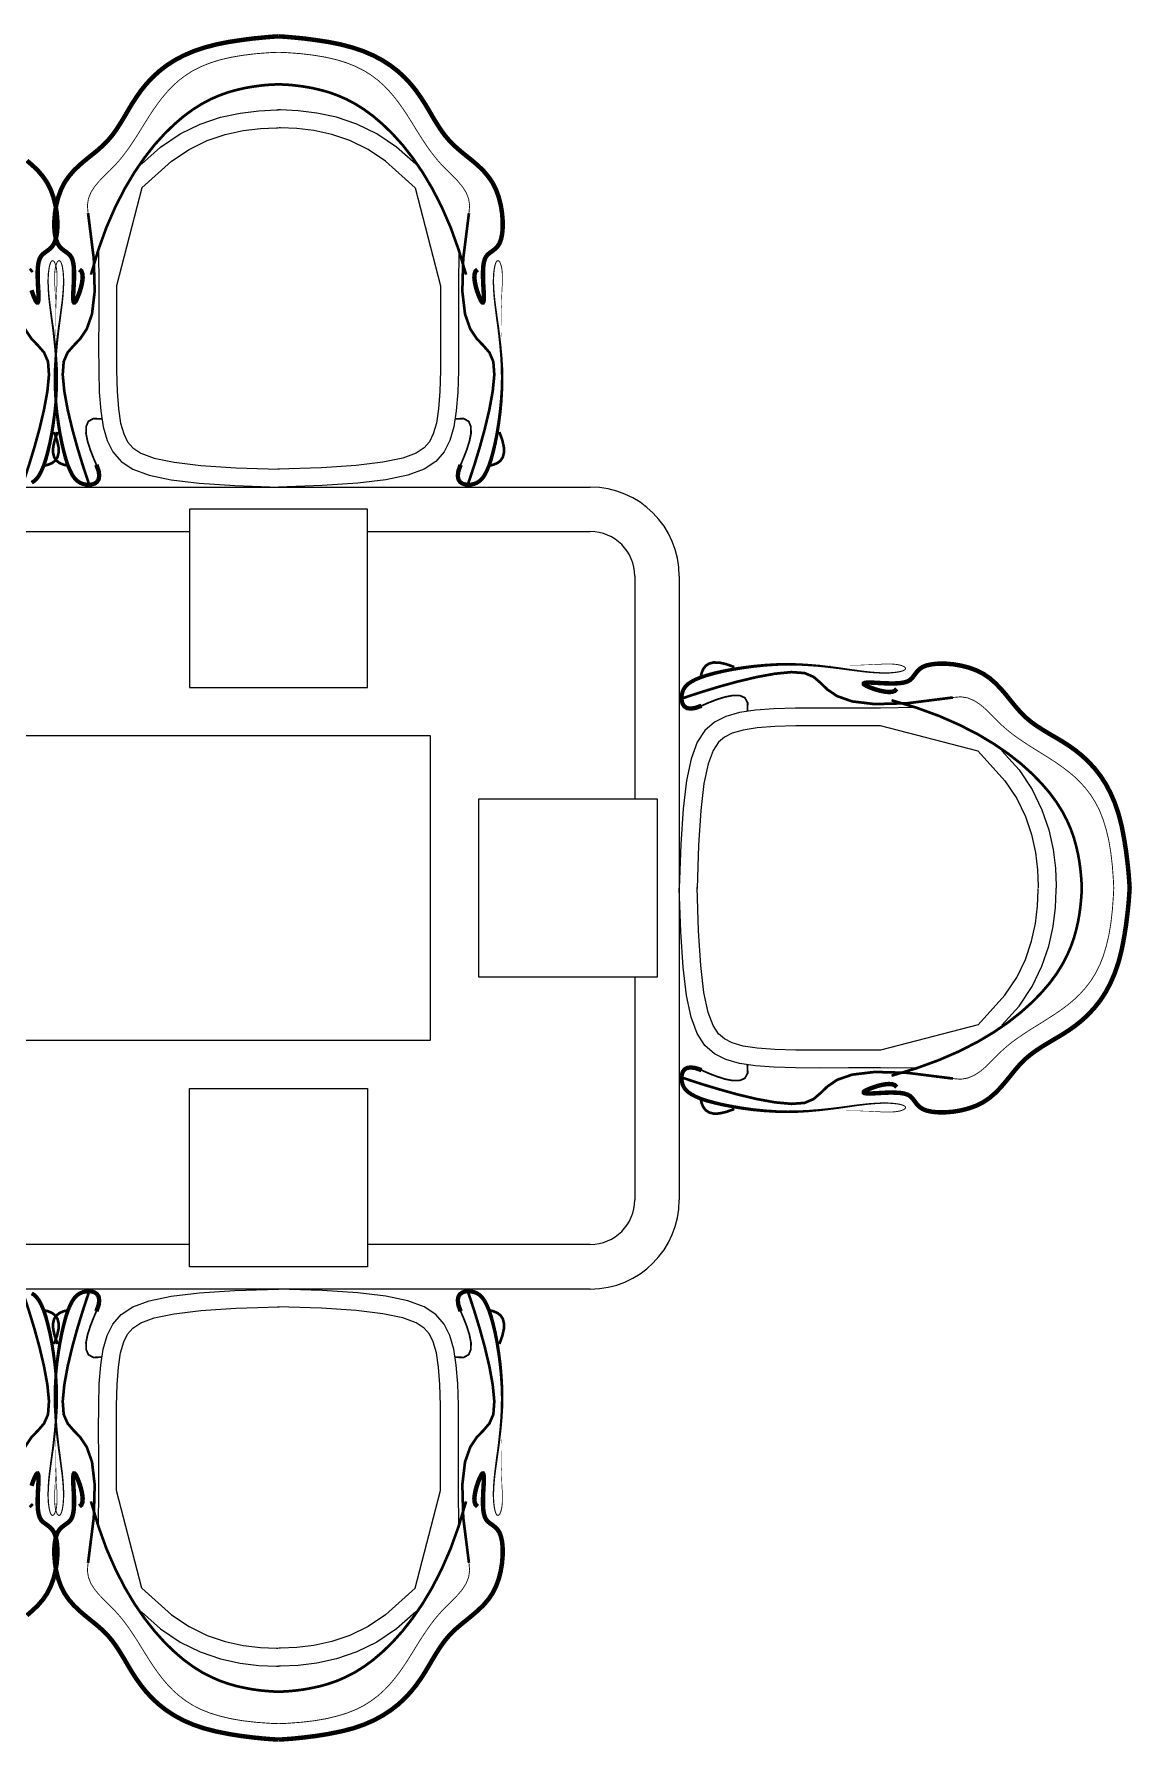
# Model space of a CAD drawing. Header units: millimetres. Extents: x 15905 to 65459, y 54615 to 76704.
# Drawn here: x 55324 to 56557, y 61768 to 63685 of the extents above; entities that cross this region are included whole.
import ezdxf

# ---------------------------------------------------------------- set-up
doc = ezdxf.new("R2010")
doc.units = ezdxf.units.MM
doc.layers.add('Столы', color=250, linetype='Continuous', lineweight=5)

# ---------------------------------------------------------------- blocks, each defined once
blk = doc.blocks.new('ОГ53_на8персон_стол1900х900')
for p, q in [((-850, 279.3), (850, 279.3)), ((400, 254.3), (400, 54.3)), ((600, 254.3), (400, 254.3)), ((600, 54.3), (600, 254.3)), ((100, 229.3), (400, 229.3)), ((600, 229.3), (850, 229.3)), ((900, 179.3), (900, -70.7)), ((950, 179.3), (950, -520.7)), ((400, 54.3), (600, 54.3)), ((670.7, 0), (-670.7, 0)), ((670.7, -341.4), (670.7, 0)), ((725, -270.7), (725, -70.7)), ((725, -70.7), (925, -70.7)), ((925, -70.7), (925, -270.7)), ((925, -270.7), (725, -270.7)), ((900, -270.7), (900, -520.7)), ((-670.7, -341.4), (670.7, -341.4)), ((400, -595.7), (400, -395.7)), ((400, -395.7), (600, -395.7)), ((600, -395.7), (600, -595.7)), ((400, -570.7), (100, -570.7)), ((850, -570.7), (600, -570.7)), ((600, -595.7), (400, -595.7)), ((850, -620.7), (-850, -620.7))]:
    blk.add_line(p, q)
for points, const_width in [([(223.4, 523.4), (221.2, 521.4)], 5), ([(222.7, 500.1), (224.2, 495.7), (225.7, 492), (227, 489.2), (228, 487.3), (228.9, 486.4), (229.6, 486.4), (230.1, 487.3), (230.4, 489.1), (230.6, 491.8), (230.5, 495.4), (230.3, 499.8), (230, 504.9), (229.7, 510.3), (229.6, 516), (229.6, 521.5), (229.9, 526.8), (230.6, 531.5), (231.8, 535.5), (233.5, 538.5), (235.7, 540.8), (238.2, 542.8), (240.8, 544.6), (243.4, 546.7), (245.9, 549.3), (248.1, 552.7), (249.8, 557.2), (251.1, 563.1), (251.7, 570.2), (251.7, 578.1), (251, 586.6), (249.6, 595.4), (247.4, 604.2), (244.3, 612.7), (240.4, 620.6), (235.5, 627.7), (230, 634.2), (223.9, 640.1), (217.5, 645.6)], 5), ([(276.6, 523.4), (278.8, 521.4), (279.9, 518.2), (280.1, 514.2), (279.6, 509.6), (278.6, 504.8), (277.3, 500.1), (275.8, 495.7), (274.3, 492), (273, 489.2), (272, 487.3), (271.1, 486.4), (270.4, 486.4), (269.9, 487.3), (269.6, 489.1), (269.4, 491.8), (269.5, 495.4), (269.7, 499.8), (270, 504.9), (270.3, 510.3), (270.4, 516), (270.4, 521.5), (270.1, 526.8), (269.4, 531.5), (268.2, 535.5), (266.5, 538.5), (264.3, 540.8), (261.8, 542.8), (259.2, 544.6), (256.6, 546.7), (254.1, 549.3), (251.9, 552.7), (250.2, 557.2), (248.9, 563.1), (248.3, 570.2), (248.3, 578.1), (249, 586.6), (250.4, 595.4), (252.6, 604.2), (255.7, 612.7), (259.6, 620.6), (264.5, 627.7), (270, 634.2), (276.1, 640.1), (282.5, 645.6), (289.1, 650.9), (295.7, 656.2), (301.9, 661.7), (307.8, 667.5), (313.1, 673.7), (317.9, 680.3), (322.4, 687.3), (326.8, 694.5), (331.1, 701.9), (335.6, 709.4), (340.5, 716.9), (345.8, 724.4), (351.7, 731.7), (358.3, 738.8), (365.7, 745.6), (373.9, 752), (383.1, 758), (393.3, 763.4), (404.6, 768.3), (417, 772.5), (430.5, 776), (444.6, 778.8), (458.5, 780.9), (471.4, 782.6), (482.8, 783.7), (491.8, 784.5), (497.8, 784.9), (500, 785)], 5), ([(723.4, 523.4), (721.2, 521.4), (720.1, 518.2), (719.9, 514.2), (720.4, 509.6), (721.4, 504.8), (722.7, 500.1), (724.2, 495.7), (725.7, 492), (727, 489.2), (728, 487.3), (728.9, 486.4), (729.6, 486.4), (730.1, 487.3), (730.4, 489.1), (730.6, 491.8), (730.5, 495.4), (730.3, 499.8), (730, 504.9), (729.7, 510.3), (729.6, 516), (729.6, 521.5), (729.9, 526.8), (730.6, 531.5), (731.8, 535.5), (733.5, 538.5), (735.7, 540.8), (738.2, 542.8), (740.8, 544.6), (743.4, 546.7), (745.9, 549.3), (748.1, 552.7), (749.8, 557.2), (751.1, 563.1), (751.7, 570.2), (751.7, 578.1), (751, 586.6), (749.6, 595.4), (747.4, 604.2), (744.3, 612.7), (740.4, 620.6), (735.5, 627.7), (730, 634.2), (723.9, 640.1), (717.5, 645.6), (710.9, 650.9), (704.3, 656.2), (698.1, 661.7), (692.2, 667.5), (686.9, 673.7), (682.1, 680.3), (677.6, 687.3), (673.2, 694.5), (668.9, 701.9), (664.4, 709.4), (659.5, 716.9), (654.2, 724.4), (648.3, 731.7), (641.7, 738.8), (634.3, 745.6), (626.1, 752), (616.9, 758), (606.7, 763.4), (595.4, 768.3), (583, 772.5), (569.5, 776), (555.4, 778.8), (541.5, 780.9), (528.6, 782.6), (517.2, 783.7), (508.2, 784.5), (502.2, 784.9), (500, 785)], 5), ([(286.2, 586.5), (285.4, 595.2), (286.6, 603), (289.5, 610.1), (293.7, 616.6), (298.9, 622.8), (304.7, 628.7), (310.7, 634.6), (316.6, 640.6), (322.1, 646.8), (327.2, 653.3), (332.1, 659.9), (336.7, 666.7), (341.2, 673.7), (345.6, 680.7), (350, 687.9), (354.5, 695), (359.2, 702.2), (364.2, 709.3), (369.5, 716.3), (375.3, 723.1), (381.5, 729.6), (388.3, 735.7), (395.9, 741.4), (404.1, 746.6), (413.3, 751.2), (423.3, 755.2), (434.5, 758.7), (446.7, 761.5), (460.2, 763.8), (475.1, 765.6), (491.4, 766.8), (500, 767.1)], 1), ([(713.8, 586.5), (714.6, 595.2), (713.4, 603), (710.5, 610.1), (706.3, 616.6), (701.1, 622.8), (695.3, 628.7), (689.3, 634.6), (683.4, 640.6), (677.9, 646.8), (672.8, 653.3), (667.9, 659.9), (663.3, 666.7), (658.8, 673.7), (654.4, 680.7), (650, 687.9), (645.5, 695), (640.8, 702.2), (635.8, 709.3), (630.5, 716.3), (624.7, 723.1), (618.5, 729.6), (611.7, 735.7), (604.1, 741.4), (595.9, 746.6), (586.7, 751.2), (576.7, 755.2), (565.5, 758.7), (553.3, 761.5), (539.8, 763.8), (524.9, 765.6), (508.6, 766.8), (500, 767.1)], 1), ([(289.4, 517.6), (297.7, 545.4), (306.8, 570.7), (316.8, 593.6), (327.3, 614.1), (338.2, 632.4), (349.4, 648.7), (360.6, 663), (371.8, 675.4), (382.8, 686.1), (393.5, 695.3), (404, 703), (414.2, 709.4), (424.3, 714.7), (434.1, 718.9), (443.6, 722.3), (453, 724.9), (462.1, 727), (470.7, 728.5), (478.7, 729.6), (485.7, 730.4), (491.6, 730.8), (496.1, 731), (499, 731.1), (500, 731.1)], 3), ([(710.6, 517.6), (702.3, 545.4), (693.2, 570.7), (683.2, 593.6), (672.7, 614.1), (661.8, 632.4), (650.6, 648.7), (639.4, 663), (628.2, 675.4), (617.2, 686.1), (606.5, 695.3), (596, 703), (585.8, 709.4), (575.7, 714.7), (565.9, 718.9), (556.4, 722.3), (547, 724.9), (537.9, 727), (529.3, 728.5), (521.3, 729.6), (514.3, 730.4), (508.4, 730.8), (503.9, 731), (501, 731.1), (500, 731.1)], 3), ([(213.8, 586.5), (207.4, 535.5), (206.4, 498.8), (209.4, 473.4), (215.3, 456.6), (222.6, 445.7), (230.2, 437.8), (236.8, 430.2), (241.2, 420), (242.3, 405.3), (240.5, 386.7), (236.7, 366), (231.6, 344.5), (225.9, 323.8), (220.3, 305.4), (215.6, 291), (212.5, 281.9)], 3), ([(286.2, 586.5), (292.6, 535.5), (293.6, 498.8), (290.6, 473.4), (284.7, 456.6), (277.4, 445.7), (269.8, 437.8), (263.2, 430.2), (258.8, 420), (257.7, 405.3), (259.5, 386.7), (263.3, 366), (268.4, 344.5), (274.1, 323.8), (279.7, 305.4), (284.4, 291), (287.5, 281.9)], 3), ([(713.8, 586.5), (707.4, 535.5), (706.4, 498.8), (709.4, 473.4), (715.3, 456.6), (722.6, 445.7), (730.2, 437.8), (736.8, 430.2), (741.2, 420), (742.3, 405.3), (740.5, 386.7), (736.7, 366), (731.6, 344.5), (725.9, 323.8), (720.3, 305.4), (715.6, 291), (712.5, 281.9)], 3), ([(295.5, 304.2), (292.2, 312), (288.7, 321), (285.7, 330.3), (283.9, 339.3), (284, 347.1), (286.5, 353), (292.2, 356.1), (301.8, 355.7)], 2), ([(704.5, 304.2), (707.8, 312), (711.3, 321), (714.3, 330.3), (716.1, 339.3), (716, 347.1), (713.5, 353), (707.8, 356.1), (698.2, 355.7)], 2), ([(248, 341), (251.3, 331.8), (253, 324.1), (253.1, 317.8), (251.9, 312.9), (249.4, 309), (245.8, 306.2), (241.2, 304.3), (235.7, 303.1)], 3), ([(252, 341), (248.7, 331.8), (247, 324.1), (246.9, 317.8), (248.1, 312.9), (250.6, 309), (254.2, 306.2), (258.8, 304.3), (264.3, 303.1)], 3), ([(748, 341), (751.3, 331.8), (753, 324.1), (753.1, 317.8), (751.9, 312.9), (749.4, 309), (745.8, 306.2), (741.2, 304.3), (735.7, 303.1)], 3), ([(1011.7, 77.3), (1002.5, 80.6), (994.8, 82.3), (988.5, 82.4), (983.5, 81.2), (979.7, 78.7), (976.9, 75.1), (975, 70.5), (973.8, 65)], 3), ([(1194.1, 52.8), (1192.1, 50.6), (1188.9, 49.4), (1184.9, 49.2), (1180.3, 49.7), (1175.5, 50.7), (1170.8, 52), (1166.4, 53.5), (1162.7, 55), (1159.9, 56.3), (1158, 57.4), (1157.1, 58.2), (1157.1, 58.9), (1158, 59.4), (1159.8, 59.7), (1162.5, 59.9), (1166.1, 59.8), (1170.5, 59.6), (1175.5, 59.3), (1181, 59), (1186.6, 58.9), (1192.2, 58.9), (1197.5, 59.2), (1202.2, 59.9), (1206.2, 61.1), (1209.2, 62.9), (1211.5, 65), (1213.4, 67.5), (1215.3, 70.1), (1217.4, 72.7), (1219.9, 75.2), (1223.4, 77.4), (1227.9, 79.2), (1233.8, 80.4), (1240.9, 81.1), (1248.8, 81.1), (1257.3, 80.4), (1266.1, 78.9), (1274.9, 76.7), (1283.4, 73.6), (1291.3, 69.7), (1298.4, 64.9), (1304.8, 59.3), (1310.7, 53.2), (1316.3, 46.8), (1321.6, 40.2), (1326.9, 33.7), (1332.4, 27.4), (1338.1, 21.5), (1344.4, 16.2), (1351, 11.4), (1358, 6.9), (1365.2, 2.5), (1372.6, -1.8), (1380.1, -6.3), (1387.6, -11.1), (1395, -16.4), (1402.3, -22.3), (1409.4, -29), (1416.2, -36.3), (1422.7, -44.6), (1428.7, -53.8), (1434.1, -64), (1439, -75.2), (1443.2, -87.7), (1446.7, -101.2), (1449.4, -115.3), (1451.6, -129.2), (1453.2, -142.1), (1454.4, -153.5), (1455.1, -162.5), (1455.5, -168.5), (1455.7, -170.7)], 5), ([(1257.2, 43.1), (1206.2, 36.7), (1169.4, 35.7), (1144.1, 38.7), (1127.3, 44.6), (1116.4, 51.9), (1108.5, 59.6), (1100.8, 66.2), (1090.7, 70.5), (1076, 71.6), (1057.4, 69.8), (1036.6, 66), (1015.2, 60.9), (994.5, 55.2), (976.1, 49.6), (961.6, 44.9), (952.6, 41.8)], 3), ([(974.9, 33.8), (982.7, 37.2), (991.6, 40.7), (1001, 43.6), (1010, 45.4), (1017.8, 45.4), (1023.6, 42.8), (1026.8, 37.1), (1026.4, 27.6)], 2), ([(1188.3, 40), (1216.1, 31.7), (1241.4, 22.5), (1264.2, 12.5), (1284.8, 2), (1303.1, -8.9), (1319.4, -20.1), (1333.7, -31.3), (1346.1, -42.5), (1356.8, -53.5), (1366, -64.2), (1373.7, -74.7), (1380.1, -84.9), (1385.3, -94.9), (1389.6, -104.7), (1393, -114.3), (1395.6, -123.7), (1397.7, -132.7), (1399.2, -141.4), (1400.3, -149.3), (1401, -156.4), (1401.5, -162.3), (1401.7, -166.8), (1401.8, -169.6), (1401.8, -170.7)], 3), ([(1257.2, 43.1), (1265.9, 43.9), (1273.6, 42.7), (1280.7, 39.8), (1287.3, 35.6), (1293.5, 30.4), (1299.4, 24.7), (1305.3, 18.6), (1311.3, 12.7), (1317.5, 7.2), (1323.9, 2.1), (1330.6, -2.8), (1337.4, -7.4), (1344.3, -11.8), (1351.4, -16.3), (1358.5, -20.7), (1365.7, -25.2), (1372.9, -29.9), (1380, -34.9), (1387, -40.2), (1393.8, -45.9), (1400.3, -52.2), (1406.4, -59), (1412.1, -66.5), (1417.3, -74.8), (1421.9, -83.9), (1425.9, -94), (1429.3, -105.1), (1432.2, -117.4), (1434.5, -130.9), (1436.2, -145.8), (1437.4, -162.1), (1437.8, -170.7)], 1), ([(1194.1, -394.1), (1192.1, -391.9), (1188.9, -390.8), (1184.9, -390.6), (1180.3, -391.1), (1175.5, -392), (1170.8, -393.4), (1166.4, -394.9), (1162.7, -396.3), (1159.9, -397.6), (1158, -398.7), (1157.1, -399.6), (1157.1, -400.3), (1158, -400.8), (1159.8, -401.1), (1162.5, -401.2), (1166.1, -401.2), (1170.5, -401), (1175.5, -400.7), (1181, -400.4), (1186.6, -400.2), (1192.2, -400.3), (1197.5, -400.6), (1202.2, -401.3), (1206.2, -402.5), (1209.2, -404.2), (1211.5, -406.4), (1213.4, -408.8), (1215.3, -411.4), (1217.4, -414.1), (1219.9, -416.5), (1223.4, -418.7), (1227.9, -420.5), (1233.8, -421.8), (1240.9, -422.4), (1248.8, -422.4), (1257.3, -421.7), (1266.1, -420.3), (1274.9, -418), (1283.4, -415), (1291.3, -411), (1298.4, -406.2), (1304.8, -400.7), (1310.7, -394.6), (1316.3, -388.1), (1321.6, -381.6), (1326.9, -375), (1332.4, -368.7), (1338.1, -362.9), (1344.4, -357.6), (1351, -352.8), (1358, -348.2), (1365.2, -343.9), (1372.6, -339.5), (1380.1, -335), (1387.6, -330.2), (1395, -324.9), (1402.3, -319), (1409.4, -312.4), (1416.2, -305), (1422.7, -296.8), (1428.7, -287.6), (1434.1, -277.4), (1439, -266.1), (1443.2, -253.7), (1446.7, -240.1), (1449.4, -226.1), (1451.6, -212.2), (1453.2, -199.2), (1454.4, -187.9), (1455.1, -178.9), (1455.5, -172.9), (1455.7, -170.7)], 5), ([(1188.3, -381.3), (1216.1, -373), (1241.4, -363.8), (1264.2, -353.9), (1284.8, -343.4), (1303.1, -332.5), (1319.4, -321.3), (1333.7, -310), (1346.1, -298.9), (1356.8, -287.9), (1366, -277.2), (1373.7, -266.7), (1380.1, -256.4), (1385.3, -246.4), (1389.6, -236.6), (1393, -227), (1395.6, -217.7), (1397.7, -208.6), (1399.2, -200), (1400.3, -192), (1401, -185), (1401.5, -179.1), (1401.7, -174.6), (1401.8, -171.7), (1401.8, -170.7)], 3), ([(1257.2, -384.5), (1265.9, -385.3), (1273.6, -384), (1280.7, -381.1), (1287.3, -376.9), (1293.5, -371.8), (1299.4, -366), (1305.3, -360), (1311.3, -354.1), (1317.5, -348.6), (1323.9, -343.4), (1330.6, -338.6), (1337.4, -334), (1344.3, -329.5), (1351.4, -325.1), (1358.5, -320.7), (1365.7, -316.1), (1372.9, -311.4), (1380, -306.5), (1387, -301.2), (1393.8, -295.4), (1400.3, -289.2), (1406.4, -282.3), (1412.1, -274.8), (1417.3, -266.5), (1421.9, -257.4), (1425.9, -247.3), (1429.3, -236.2), (1432.2, -224), (1434.5, -210.5), (1436.2, -195.6), (1437.4, -179.3), (1437.8, -170.7)], 1), ([(1257.2, -384.5), (1206.2, -378.1), (1169.4, -377.1), (1144.1, -380.1), (1127.3, -385.9), (1116.4, -393.3), (1108.5, -400.9), (1100.8, -407.5), (1090.7, -411.8), (1076, -412.9), (1057.4, -411.2), (1036.6, -407.4), (1015.2, -402.3), (994.5, -396.5), (976.1, -391), (961.6, -386.3), (952.6, -383.2)], 3), ([(974.9, -375.1), (982.7, -378.5), (991.6, -382), (1001, -385), (1010, -386.8), (1017.8, -386.7), (1023.6, -384.2), (1026.8, -378.4), (1026.4, -368.9)], 2), ([(1011.7, -418.7), (1002.5, -422), (994.8, -423.7), (988.5, -423.8), (983.5, -422.6), (979.7, -420.1), (976.9, -416.5), (975, -411.9), (973.8, -406.4)], 3), ([(213.8, -927.9), (207.4, -876.9), (206.4, -840.1), (209.4, -814.7), (215.3, -798), (222.6, -787), (230.2, -779.2), (236.8, -771.5), (241.2, -761.4), (242.3, -746.6), (240.5, -728.1), (236.7, -707.3), (231.6, -685.8), (225.9, -665.1), (220.3, -646.8), (215.6, -632.3), (212.5, -623.2)], 3), ([(286.2, -927.9), (292.6, -876.9), (293.6, -840.1), (290.6, -814.7), (284.7, -798), (277.4, -787), (269.8, -779.2), (263.2, -771.5), (258.8, -761.4), (257.7, -746.6), (259.5, -728.1), (263.3, -707.3), (268.4, -685.8), (274.1, -665.1), (279.7, -646.8), (284.4, -632.3), (287.5, -623.2)], 3), ([(713.8, -927.9), (707.4, -876.9), (706.4, -840.1), (709.4, -814.7), (715.3, -798), (722.6, -787), (730.2, -779.2), (736.8, -771.5), (741.2, -761.4), (742.3, -746.6), (740.5, -728.1), (736.7, -707.3), (731.6, -685.8), (725.9, -665.1), (720.3, -646.8), (715.6, -632.3), (712.5, -623.2)], 3), ([(248, -682.4), (251.3, -673.2), (253, -665.5), (253.1, -659.2), (251.9, -654.2), (249.4, -650.4), (245.8, -647.6), (241.2, -645.6), (235.7, -644.5)], 3), ([(252, -682.4), (248.7, -673.2), (247, -665.5), (246.9, -659.2), (248.1, -654.2), (250.6, -650.4), (254.2, -647.6), (258.8, -645.6), (264.3, -644.5)], 3), ([(295.5, -645.6), (292.2, -653.4), (288.7, -662.3), (285.7, -671.7), (283.9, -680.7), (284, -688.5), (286.5, -694.3), (292.2, -697.5), (301.8, -697.1)], 2), ([(704.5, -645.6), (707.8, -653.4), (711.3, -662.3), (714.3, -671.7), (716.1, -680.7), (716, -688.5), (713.5, -694.3), (707.8, -697.5), (698.2, -697.1)], 2), ([(748, -682.4), (751.3, -673.2), (753, -665.5), (753.1, -659.2), (751.9, -654.2), (749.4, -650.4), (745.8, -647.6), (741.2, -645.6), (735.7, -644.5)], 3), ([(223.4, -864.8), (221.2, -862.7)], 5), ([(222.7, -841.5), (224.2, -837.1), (225.7, -833.4), (227, -830.6), (228, -828.7), (228.9, -827.8), (229.6, -827.7), (230.1, -828.6), (230.4, -830.5), (230.6, -833.2), (230.5, -836.7), (230.3, -841.2), (230, -846.2), (229.7, -851.7), (229.6, -857.3), (229.6, -862.9), (229.9, -868.2), (230.6, -872.9), (231.8, -876.8), (233.5, -879.9), (235.7, -882.2), (238.2, -884.1), (240.8, -886), (243.4, -888), (245.9, -890.6), (248.1, -894), (249.8, -898.6), (251.1, -904.5), (251.7, -911.6), (251.7, -919.5), (251, -928), (249.6, -936.8), (247.4, -945.6), (244.3, -954.1), (240.4, -962), (235.5, -969.1), (230, -975.5), (223.9, -981.4), (217.5, -986.9)], 5), ([(276.6, -864.8), (278.8, -862.7), (279.9, -859.6), (280.1, -855.5), (279.6, -851), (278.6, -846.2), (277.3, -841.5), (275.8, -837.1), (274.3, -833.4), (273, -830.6), (272, -828.7), (271.1, -827.8), (270.4, -827.7), (269.9, -828.6), (269.6, -830.5), (269.4, -833.2), (269.5, -836.7), (269.7, -841.2), (270, -846.2), (270.3, -851.7), (270.4, -857.3), (270.4, -862.9), (270.1, -868.2), (269.4, -872.9), (268.2, -876.8), (266.5, -879.9), (264.3, -882.2), (261.8, -884.1), (259.2, -886), (256.6, -888), (254.1, -890.6), (251.9, -894), (250.2, -898.6), (248.9, -904.5), (248.3, -911.6), (248.3, -919.5), (249, -928), (250.4, -936.8), (252.6, -945.6), (255.7, -954.1), (259.6, -962), (264.5, -969.1), (270, -975.5), (276.1, -981.4), (282.5, -986.9), (289.1, -992.3), (295.7, -997.6), (301.9, -1003), (307.8, -1008.8), (313.1, -1015.1), (317.9, -1021.7), (322.4, -1028.7), (326.8, -1035.9), (331.1, -1043.3), (335.6, -1050.8), (340.5, -1058.3), (345.8, -1065.7), (351.7, -1073), (358.3, -1080.1), (365.7, -1086.9), (373.9, -1093.3), (383.1, -1099.3), (393.3, -1104.8), (404.6, -1109.7), (417, -1113.9), (430.5, -1117.3), (444.6, -1120.1), (458.5, -1122.3), (471.4, -1123.9), (482.8, -1125.1), (491.8, -1125.8), (497.8, -1126.2), (500, -1126.3)], 5), ([(723.4, -864.8), (721.2, -862.7), (720.1, -859.6), (719.9, -855.5), (720.4, -851), (721.4, -846.2), (722.7, -841.5), (724.2, -837.1), (725.7, -833.4), (727, -830.6), (728, -828.7), (728.9, -827.8), (729.6, -827.7), (730.1, -828.6), (730.4, -830.5), (730.6, -833.2), (730.5, -836.7), (730.3, -841.2), (730, -846.2), (729.7, -851.7), (729.6, -857.3), (729.6, -862.9), (729.9, -868.2), (730.6, -872.9), (731.8, -876.8), (733.5, -879.9), (735.7, -882.2), (738.2, -884.1), (740.8, -886), (743.4, -888), (745.9, -890.6), (748.1, -894), (749.8, -898.6), (751.1, -904.5), (751.7, -911.6), (751.7, -919.5), (751, -928), (749.6, -936.8), (747.4, -945.6), (744.3, -954.1), (740.4, -962), (735.5, -969.1), (730, -975.5), (723.9, -981.4), (717.5, -986.9), (710.9, -992.3), (704.3, -997.6), (698.1, -1003), (692.2, -1008.8), (686.9, -1015.1), (682.1, -1021.7), (677.6, -1028.7), (673.2, -1035.9), (668.9, -1043.3), (664.4, -1050.8), (659.5, -1058.3), (654.2, -1065.7), (648.3, -1073), (641.7, -1080.1), (634.3, -1086.9), (626.1, -1093.3), (616.9, -1099.3), (606.7, -1104.8), (595.4, -1109.7), (583, -1113.9), (569.5, -1117.3), (555.4, -1120.1), (541.5, -1122.3), (528.6, -1123.9), (517.2, -1125.1), (508.2, -1125.8), (502.2, -1126.2), (500, -1126.3)], 5), ([(289.4, -859), (297.7, -886.8), (306.8, -912.1), (316.8, -934.9), (327.3, -955.5), (338.2, -973.8), (349.4, -990), (360.6, -1004.3), (371.8, -1016.8), (382.8, -1027.5), (393.5, -1036.7), (404, -1044.4), (414.2, -1050.8), (424.3, -1056), (434.1, -1060.3), (443.6, -1063.6), (453, -1066.3), (462.1, -1068.3), (470.7, -1069.9), (478.7, -1071), (485.7, -1071.7), (491.6, -1072.2), (496.1, -1072.4), (499, -1072.5), (500, -1072.5)], 3), ([(710.6, -859), (702.3, -886.8), (693.2, -912.1), (683.2, -934.9), (672.7, -955.5), (661.8, -973.8), (650.6, -990), (639.4, -1004.3), (628.2, -1016.8), (617.2, -1027.5), (606.5, -1036.7), (596, -1044.4), (585.8, -1050.8), (575.7, -1056), (565.9, -1060.3), (556.4, -1063.6), (547, -1066.3), (537.9, -1068.3), (529.3, -1069.9), (521.3, -1071), (514.3, -1071.7), (508.4, -1072.2), (503.9, -1072.4), (501, -1072.5), (500, -1072.5)], 3), ([(286.2, -927.9), (285.4, -936.5), (286.6, -944.3), (289.5, -951.4), (293.7, -958), (298.9, -964.1), (304.7, -970.1), (310.7, -976), (316.6, -982), (322.1, -988.2), (327.2, -994.6), (332.1, -1001.3), (336.7, -1008.1), (341.2, -1015), (345.6, -1022.1), (350, -1029.2), (354.5, -1036.4), (359.2, -1043.6), (364.2, -1050.7), (369.5, -1057.7), (375.3, -1064.5), (381.5, -1071), (388.3, -1077.1), (395.9, -1082.8), (404.1, -1088), (413.3, -1092.6), (423.3, -1096.6), (434.5, -1100), (446.7, -1102.9), (460.2, -1105.2), (475.1, -1106.9), (491.4, -1108.1), (500, -1108.4)], 1), ([(713.8, -927.9), (714.6, -936.5), (713.4, -944.3), (710.5, -951.4), (706.3, -958), (701.1, -964.1), (695.3, -970.1), (689.3, -976), (683.4, -982), (677.9, -988.2), (672.8, -994.6), (667.9, -1001.3), (663.3, -1008.1), (658.8, -1015), (654.4, -1022.1), (650, -1029.2), (645.5, -1036.4), (640.8, -1043.6), (635.8, -1050.7), (630.5, -1057.7), (624.7, -1064.5), (618.5, -1071), (611.7, -1077.1), (604.1, -1082.8), (595.9, -1088), (586.7, -1092.6), (576.7, -1096.6), (565.5, -1100), (553.3, -1102.9), (539.8, -1105.2), (524.9, -1106.9), (508.6, -1108.1), (500, -1108.4)], 1)]:
    blk.add_lwpolyline(points, dxfattribs=dict(const_width=const_width))
for points in [[(346, 641.6), (367.4, 660.8), (389.6, 675.6), (412.2, 686.5), (434.8, 694.2), (456.9, 699), (478, 701.6), (497.7, 702.5), (500, 702.4)], [(654, 641.6), (632.6, 660.8), (610.4, 675.6), (587.8, 686.5), (565.2, 694.2), (543.1, 699), (522, 701.6), (502.3, 702.5), (500, 702.4)], [(346.4, 615), (379.7, 644.9), (399.5, 658.2), (419.8, 668), (440.2, 674.9), (460.2, 679.3), (479.6, 681.7), (497.9, 682.5), (499.6, 682.4)], [(653.6, 615), (620.3, 644.9), (600.5, 658.2), (580.2, 668), (559.8, 674.9), (539.8, 679.3), (520.4, 681.7), (502.1, 682.5), (500.4, 682.4)], [(346.4, 615), (318.1, 505.2), (318.1, 469.2), (318, 437.6), (318.1, 410.1), (318.8, 386.6), (320.2, 367), (322.7, 351.1), (326.2, 338.8), (330.6, 329.9), (336.4, 323.3), (345.6, 317.4), (360.5, 311.8), (382.7, 307), (412.9, 303.4), (451.9, 300.9), (500.6, 299.3)], [(653.6, 615), (681.9, 505.2), (681.9, 469.2), (682, 437.6), (681.9, 410.1), (681.2, 386.6), (679.8, 367), (677.3, 351.1), (673.8, 338.8), (669.4, 329.9), (663.6, 323.3), (654.4, 317.4), (639.5, 311.8), (617.3, 307), (587.1, 303.4), (548.1, 300.9), (499.4, 299.3)], [(297.7, 545.4), (298.1, 505.1), (298.1, 469.2), (298, 437.5), (298.1, 409.8), (298.8, 385.6), (300.4, 364.7), (303.2, 346.8), (307.5, 331.5), (313.9, 318.7), (323.2, 308), (336.5, 299.4), (354.9, 292.5), (379.4, 287.3), (411, 283.5), (450.9, 280.9), (500, 279.3)], [(702.3, 545.4), (701.9, 505.1), (701.9, 469.2), (702, 437.5), (701.9, 409.8), (701.2, 385.6), (699.6, 364.7), (696.8, 346.8), (692.5, 331.5), (686.1, 318.7), (676.8, 308), (663.5, 299.4), (645.1, 292.5), (620.6, 287.3), (589, 283.5), (549.1, 280.9), (500, 279.3)], [(1216.1, 31.7), (1175.8, 31.2), (1139.9, 31.2), (1108.2, 31.3), (1080.4, 31.2), (1056.3, 30.5), (1035.4, 29), (1017.4, 26.2), (1002.2, 21.8), (989.4, 15.4), (978.7, 6.1), (970.1, -7.2), (963.2, -25.6), (958, -50.1), (954.2, -81.7), (951.6, -121.6), (950, -170.7)], [(1285.7, -17.1), (1175.9, 11.2), (1139.9, 11.2), (1108.2, 11.3), (1080.8, 11.2), (1057.3, 10.5), (1037.6, 9.1), (1021.7, 6.6), (1009.5, 3.1), (1000.6, -1.3), (994, -7.1), (988, -16.3), (982.5, -31.2), (977.7, -53.4), (974.1, -83.6), (971.5, -122.5), (970, -171.3)], [(1285.7, -17.1), (1315.6, -50.4), (1328.8, -70.2), (1338.7, -90.5), (1345.5, -110.8), (1350, -130.9), (1352.3, -150.3), (1353.1, -168.6), (1353.1, -170.3)], [(1312.3, -16.7), (1331.4, -38.1), (1346.2, -60.3), (1357.2, -82.9), (1364.8, -105.5), (1369.7, -127.5), (1372.3, -148.6), (1373.1, -168.3), (1373.1, -170.7)], [(1216.1, -373), (1175.8, -372.6), (1139.9, -372.6), (1108.2, -372.7), (1080.4, -372.6), (1056.3, -371.9), (1035.4, -370.3), (1017.4, -367.5), (1002.2, -363.2), (989.4, -356.8), (978.7, -347.5), (970.1, -334.1), (963.2, -315.8), (958, -291.3), (954.2, -259.6), (951.6, -219.8), (950, -170.7)], [(1285.7, -324.3), (1175.9, -352.6), (1139.9, -352.6), (1108.2, -352.7), (1080.8, -352.6), (1057.3, -351.9), (1037.6, -350.4), (1021.7, -348), (1009.5, -344.4), (1000.6, -340), (994, -334.2), (988, -325.1), (982.5, -310.2), (977.7, -288), (974.1, -257.8), (971.5, -218.8), (970, -170)], [(1285.7, -324.3), (1315.6, -291), (1328.8, -271.1), (1338.7, -250.9), (1345.5, -230.5), (1350, -210.5), (1352.3, -191.1), (1353.1, -172.8), (1353.1, -171.1)], [(1312.3, -324.6), (1331.4, -303.3), (1346.2, -281.1), (1357.2, -258.5), (1364.8, -235.9), (1369.7, -213.8), (1372.3, -192.7), (1373.1, -173), (1373.1, -170.7)], [(297.7, -886.8), (298.1, -846.4), (298.1, -810.6), (298, -778.9), (298.1, -751.1), (298.8, -726.9), (300.4, -706), (303.2, -688.1), (307.5, -672.9), (313.9, -660), (323.2, -649.4), (336.5, -640.7), (354.9, -633.9), (379.4, -628.7), (411, -624.8), (450.9, -622.2), (500, -620.7)], [(702.3, -886.8), (701.9, -846.4), (701.9, -810.6), (702, -778.9), (701.9, -751.1), (701.2, -726.9), (699.6, -706), (696.8, -688.1), (692.5, -672.9), (686.1, -660), (676.8, -649.4), (663.5, -640.7), (645.1, -633.9), (620.6, -628.7), (589, -624.8), (549.1, -622.2), (500, -620.7)], [(346.4, -956.4), (318.1, -846.6), (318.1, -810.5), (318, -778.9), (318.1, -751.4), (318.8, -728), (320.2, -708.3), (322.7, -692.4), (326.2, -680.1), (330.6, -671.3), (336.4, -664.7), (345.6, -658.7), (360.5, -653.1), (382.7, -648.4), (412.9, -644.8), (451.9, -642.2), (500.6, -640.7)], [(653.6, -956.4), (681.9, -846.6), (681.9, -810.5), (682, -778.9), (681.9, -751.4), (681.2, -728), (679.8, -708.3), (677.3, -692.4), (673.8, -680.1), (669.4, -671.3), (663.6, -664.7), (654.4, -658.7), (639.5, -653.1), (617.3, -648.4), (587.1, -644.8), (548.1, -642.2), (499.4, -640.7)], [(346.4, -956.4), (379.7, -986.3), (399.5, -999.5), (419.8, -1009.3), (440.2, -1016.2), (460.2, -1020.6), (479.6, -1023), (497.9, -1023.8), (499.6, -1023.8)], [(653.6, -956.4), (620.3, -986.3), (600.5, -999.5), (580.2, -1009.3), (559.8, -1016.2), (539.8, -1020.6), (520.4, -1023), (502.1, -1023.8), (500.4, -1023.8)], [(346, -983), (367.4, -1002.1), (389.6, -1016.9), (412.2, -1027.9), (434.8, -1035.5), (456.9, -1040.4), (478, -1043), (497.7, -1043.8), (500, -1043.8)], [(654, -983), (632.6, -1002.1), (610.4, -1016.9), (587.8, -1027.9), (565.2, -1035.5), (543.1, -1040.4), (522, -1043), (502.3, -1043.8), (500, -1043.8)]]:
    blk.add_lwpolyline(points)
for points in [[(222.9, 284.1, 4.47, 4.43, 0), (225.9, 286.1, 4.43, 4.38, 0), (228.7, 288.8, 4.38, 4.32, 0), (231.3, 292.5, 4.32, 4.25, 0), (233.8, 297.3, 4.25, 4.17, 0), (236.3, 303.2, 4.17, 4.07, 0), (238.7, 310.4, 4.07, 3.95, 0), (241, 318.9, 3.95, 3.82, 0), (243.3, 328.7, 3.82, 3.68, 0), (245.4, 339.4, 3.68, 3.53, 0), (247.2, 350.9, 3.53, 3.37, 0), (248.8, 363, 3.37, 3.21, 0), (250, 375.5, 3.21, 3.05, 0), (250.8, 388.2, 3.05, 2.88, 0), (251.1, 400.7, 2.88, 2.72, 0), (250.9, 413.1, 2.72, 2.57, 0), (250.2, 425.1, 2.57, 2.41, 0), (249.2, 436.7, 2.41, 2.27, 0), (248, 447.8, 2.27, 2.13, 0), (246.7, 458.3, 2.13, 2, 0), (245.3, 468.2, 2, 1.88, 0), (244.1, 477.3, 1.88, 1.78, 0), (243, 485.6, 1.78, 1.68, 0), (242.2, 493.1, 1.68, 1.59, 0), (241.7, 499.6, 1.59, 1.52, 0), (241.4, 505.4, 1.52, 1.45, 0), (241.3, 510.5, 1.45, 1.4, 0), (241.4, 514.9, 1.4, 1.35, 0), (241.6, 518.7, 1.35, 1.3, 0), (242, 521.9, 1.3, 1.27, 0), (242.4, 524.7, 1.27, 1.24, 0), (242.8, 527, 1.24, 1.21, 0), (243.3, 528.8, 1.21, 1.19, 0), (243.8, 530.3, 1.19, 1.18, 0), (244.3, 531.5, 1.18, 1.16, 0), (244.8, 532.3, 1.16, 1.15, 0), (245.3, 532.9, 1.15, 1.14, 0), (245.8, 533.2, 1.14, 1.14, 0), (246.3, 533.3, 1.14, 1.13, 0), (246.8, 533.2, 1.13, 1.12, 0), (247.3, 533, 1.12, 1.12, 0), (247.8, 532.5, 1.12, 1.11, 0), (248.3, 531.9, 1.11, 1.09, 0), (248.7, 531.1, 1.09, 1.08, 0), (249.1, 530.2, 1.08, 1.07, 0), (249.5, 529.1, 1.07, 1.05, 0), (249.9, 527.9, 1.05, 1.03, 0), (250.3, 526.5, 1.03, 1.01, 0), (250.6, 524.9, 1.01, 0.986, 0), (250.9, 523.1, 0.986, 0.959, 0), (251.1, 521, 0.959, 0.926, 0), (251.3, 518.5, 0.926, 0.889, 0), (251.4, 515.7, 0.889, 0.846, 0), (251.4, 512.3, 0.846, 0.796, 0), (251.3, 508.5, 0.796, 0.738, 0), (251.1, 504, 0.738, 0.672, 0), (250.8, 498.9, 0.672, 0.595, 0), (250.6, 493, 0.595, 0.506, 0), (250.3, 486.1, 0.506, 0.404, 0), (250.1, 478.2, 0.404, 0.286, 0), (249.9, 469.2, 0.286, 0.152, 0), (249.9, 458.8, 0.152, 0, 0), (250, 447.1, 0, 0, 0)], [(295.5, 304.2, 5, 4.91, 0), (298, 297.4, 4.91, 4.84, 0), (298.7, 292.1, 4.84, 4.78, 0), (298.1, 288.1, 4.78, 4.74, 0), (296.3, 285.1, 4.74, 4.7, 0), (293.7, 283.2, 4.7, 4.65, 0), (290.6, 282.2, 4.65, 4.61, 0), (287.1, 281.8, 4.61, 4.56, 0), (283.5, 282.1, 4.56, 4.52, 0), (280.2, 282.8, 4.52, 4.47, 0), (277.1, 284.1, 4.47, 4.43, 0), (274.1, 286.1, 4.43, 4.38, 0), (271.3, 288.8, 4.38, 4.32, 0), (268.7, 292.5, 4.32, 4.25, 0), (266.2, 297.3, 4.25, 4.17, 0), (263.7, 303.2, 4.17, 4.07, 0), (261.3, 310.4, 4.07, 3.95, 0), (259, 318.9, 3.95, 3.82, 0), (256.7, 328.7, 3.82, 3.68, 0), (254.6, 339.4, 3.68, 3.53, 0), (252.8, 350.9, 3.53, 3.37, 0), (251.2, 363, 3.37, 3.21, 0), (250, 375.5, 3.21, 3.05, 0), (249.2, 388.2, 3.05, 2.88, 0), (248.9, 400.7, 2.88, 2.72, 0), (249.1, 413.1, 2.72, 2.57, 0), (249.8, 425.1, 2.57, 2.41, 0), (250.8, 436.7, 2.41, 2.27, 0), (252, 447.8, 2.27, 2.13, 0), (253.3, 458.3, 2.13, 2, 0), (254.7, 468.2, 2, 1.88, 0), (255.9, 477.3, 1.88, 1.78, 0), (257, 485.6, 1.78, 1.68, 0), (257.8, 493.1, 1.68, 1.59, 0), (258.3, 499.6, 1.59, 1.52, 0), (258.6, 505.4, 1.52, 1.45, 0), (258.7, 510.5, 1.45, 1.4, 0), (258.6, 514.9, 1.4, 1.35, 0), (258.4, 518.7, 1.35, 1.3, 0), (258, 521.9, 1.3, 1.27, 0), (257.6, 524.7, 1.27, 1.24, 0), (257.2, 527, 1.24, 1.21, 0), (256.7, 528.8, 1.21, 1.19, 0), (256.2, 530.3, 1.19, 1.18, 0), (255.7, 531.5, 1.18, 1.16, 0), (255.2, 532.3, 1.16, 1.15, 0), (254.7, 532.9, 1.15, 1.14, 0), (254.2, 533.2, 1.14, 1.14, 0), (253.7, 533.3, 1.14, 1.13, 0), (253.2, 533.2, 1.13, 1.12, 0), (252.7, 533, 1.12, 1.12, 0), (252.2, 532.5, 1.12, 1.11, 0), (251.7, 531.9, 1.11, 1.09, 0), (251.3, 531.1, 1.09, 1.08, 0), (250.9, 530.2, 1.08, 1.07, 0), (250.5, 529.1, 1.07, 1.05, 0), (250.1, 527.9, 1.05, 1.03, 0), (249.7, 526.5, 1.03, 1.01, 0), (249.4, 524.9, 1.01, 0.986, 0), (249.1, 523.1, 0.986, 0.959, 0), (248.9, 521, 0.959, 0.926, 0), (248.7, 518.5, 0.926, 0.889, 0), (248.6, 515.7, 0.889, 0.846, 0), (248.6, 512.3, 0.846, 0.796, 0), (248.7, 508.5, 0.796, 0.738, 0), (248.9, 504, 0.738, 0.672, 0), (249.2, 498.9, 0.672, 0.595, 0), (249.4, 493, 0.595, 0.506, 0), (249.7, 486.1, 0.506, 0.404, 0), (249.9, 478.2, 0.404, 0.286, 0), (250.1, 469.2, 0.286, 0.152, 0), (250.1, 458.8, 0.152, 0, 0), (250, 447.1, 0, 0, 0)], [(704.5, 304.2, 5, 4.91, 0), (702, 297.4, 4.91, 4.84, 0), (701.3, 292.1, 4.84, 4.78, 0), (701.9, 288.1, 4.78, 4.74, 0), (703.7, 285.1, 4.74, 4.7, 0), (706.3, 283.2, 4.7, 4.65, 0), (709.4, 282.2, 4.65, 4.61, 0), (712.9, 281.8, 4.61, 4.56, 0), (716.5, 282.1, 4.56, 4.52, 0), (719.8, 282.8, 4.52, 4.47, 0), (722.9, 284.1, 4.47, 4.43, 0), (725.9, 286.1, 4.43, 4.38, 0), (728.7, 288.8, 4.38, 4.32, 0), (731.3, 292.5, 4.32, 4.25, 0), (733.8, 297.3, 4.25, 4.17, 0), (736.3, 303.2, 4.17, 4.07, 0), (738.7, 310.4, 4.07, 3.95, 0), (741, 318.9, 3.95, 3.82, 0), (743.3, 328.7, 3.82, 3.68, 0), (745.4, 339.4, 3.68, 3.53, 0), (747.2, 350.9, 3.53, 3.37, 0), (748.8, 363, 3.37, 3.21, 0), (750, 375.5, 3.21, 3.05, 0), (750.8, 388.2, 3.05, 2.88, 0), (751.1, 400.7, 2.88, 2.72, 0), (750.9, 413.1, 2.72, 2.57, 0), (750.2, 425.1, 2.57, 2.41, 0), (749.2, 436.7, 2.41, 2.27, 0), (748, 447.8, 2.27, 2.13, 0), (746.7, 458.3, 2.13, 2, 0), (745.3, 468.2, 2, 1.88, 0), (744.1, 477.3, 1.88, 1.78, 0), (743, 485.6, 1.78, 1.68, 0), (742.2, 493.1, 1.68, 1.59, 0), (741.7, 499.6, 1.59, 1.52, 0), (741.4, 505.4, 1.52, 1.45, 0), (741.3, 510.5, 1.45, 1.4, 0), (741.4, 514.9, 1.4, 1.35, 0), (741.6, 518.7, 1.35, 1.3, 0), (742, 521.9, 1.3, 1.27, 0), (742.4, 524.7, 1.27, 1.24, 0), (742.8, 527, 1.24, 1.21, 0), (743.3, 528.8, 1.21, 1.19, 0), (743.8, 530.3, 1.19, 1.18, 0), (744.3, 531.5, 1.18, 1.16, 0), (744.8, 532.3, 1.16, 1.15, 0), (745.3, 532.9, 1.15, 1.14, 0), (745.8, 533.2, 1.14, 1.14, 0), (746.3, 533.3, 1.14, 1.13, 0), (746.8, 533.2, 1.13, 1.12, 0), (747.3, 533, 1.12, 1.12, 0), (747.8, 532.5, 1.12, 1.11, 0), (748.3, 531.9, 1.11, 1.09, 0), (748.7, 531.1, 1.09, 1.08, 0), (749.1, 530.2, 1.08, 1.07, 0), (749.5, 529.1, 1.07, 1.05, 0), (749.9, 527.9, 1.05, 1.03, 0), (750.3, 526.5, 1.03, 1.01, 0), (750.6, 524.9, 1.01, 0.986, 0), (750.9, 523.1, 0.986, 0.959, 0), (751.1, 521, 0.959, 0.926, 0), (751.3, 518.5, 0.926, 0.889, 0), (751.4, 515.7, 0.889, 0.846, 0), (751.4, 512.3, 0.846, 0.796, 0), (751.3, 508.5, 0.796, 0.738, 0), (751.1, 504, 0.738, 0.672, 0), (750.8, 498.9, 0.672, 0.595, 0), (750.6, 493, 0.595, 0.506, 0), (750.3, 486.1, 0.506, 0.404, 0), (750.1, 478.2, 0.404, 0.286, 0), (749.9, 469.2, 0.286, 0.152, 0), (749.9, 458.8, 0.152, 0, 0), (750, 447.1, 0, 0, 0)], [(974.9, 33.8, 5, 4.91, 0), (968.1, 31.4, 4.91, 4.84, 0), (962.8, 30.6, 4.84, 4.78, 0), (958.7, 31.2, 4.78, 4.74, 0), (955.8, 33, 4.74, 4.7, 0), (953.9, 35.6, 4.7, 4.65, 0), (952.9, 38.8, 4.65, 4.61, 0), (952.5, 42.3, 4.61, 4.56, 0), (952.8, 45.8, 4.56, 4.52, 0), (953.5, 49.1, 4.52, 4.47, 0), (954.8, 52.2, 4.47, 4.43, 0), (956.7, 55.2, 4.43, 4.38, 0), (959.5, 58, 4.38, 4.32, 0), (963.2, 60.6, 4.32, 4.25, 0), (967.9, 63.2, 4.25, 4.17, 0), (973.8, 65.6, 4.17, 4.07, 0), (981, 68, 4.07, 3.95, 0), (989.6, 70.4, 3.95, 3.82, 0), (999.3, 72.6, 3.82, 3.68, 0), (1010.1, 74.7, 3.68, 3.53, 0), (1021.6, 76.5, 3.53, 3.37, 0), (1033.7, 78.1, 3.37, 3.21, 0), (1046.2, 79.3, 3.21, 3.05, 0), (1058.8, 80.1, 3.05, 2.88, 0), (1071.4, 80.4, 2.88, 2.72, 0), (1083.8, 80.2, 2.72, 2.57, 0), (1095.8, 79.5, 2.57, 2.41, 0), (1107.4, 78.6, 2.41, 2.27, 0), (1118.5, 77.3, 2.27, 2.13, 0), (1129, 76, 2.13, 2, 0), (1138.9, 74.6, 2, 1.88, 0), (1148, 73.4, 1.88, 1.78, 0), (1156.3, 72.3, 1.78, 1.68, 0), (1163.7, 71.5, 1.68, 1.59, 0), (1170.3, 71, 1.59, 1.52, 0), (1176.1, 70.7, 1.52, 1.45, 0), (1181.2, 70.7, 1.45, 1.4, 0), (1185.6, 70.7, 1.4, 1.35, 0), (1189.4, 71, 1.35, 1.3, 0), (1192.6, 71.3, 1.3, 1.27, 0), (1195.3, 71.7, 1.27, 1.24, 0), (1197.6, 72.1, 1.24, 1.21, 0), (1199.5, 72.6, 1.21, 1.19, 0), (1201, 73.1, 1.19, 1.18, 0), (1202.2, 73.6, 1.18, 1.16, 0), (1203, 74.1, 1.16, 1.15, 0), (1203.6, 74.6, 1.15, 1.14, 0), (1203.9, 75.1, 1.14, 1.14, 0), (1204, 75.6, 1.14, 1.13, 0), (1203.9, 76.2, 1.13, 1.12, 0), (1203.6, 76.6, 1.12, 1.12, 0), (1203.2, 77.1, 1.12, 1.11, 0), (1202.6, 77.6, 1.11, 1.09, 0), (1201.8, 78, 1.09, 1.08, 0), (1200.9, 78.4, 1.08, 1.07, 0), (1199.8, 78.9, 1.07, 1.05, 0), (1198.6, 79.2, 1.05, 1.03, 0), (1197.2, 79.6, 1.03, 1.01, 0), (1195.6, 79.9, 1.01, 0.986, 0), (1193.8, 80.2, 0.986, 0.959, 0), (1191.7, 80.4, 0.959, 0.926, 0), (1189.2, 80.6, 0.926, 0.889, 0), (1186.3, 80.7, 0.889, 0.846, 0), (1183, 80.7, 0.846, 0.796, 0), (1179.1, 80.6, 0.796, 0.738, 0), (1174.7, 80.4, 0.738, 0.672, 0), (1169.6, 80.2, 0.672, 0.595, 0), (1163.7, 79.9, 0.595, 0.506, 0), (1156.8, 79.6, 0.506, 0.404, 0), (1148.9, 79.4, 0.404, 0.286, 0), (1139.9, 79.2, 0.286, 0.152, 0), (1129.5, 79.2, 0.152, 0, 0), (1117.8, 79.4, 0, 0, 0)], [(974.9, -375.1, 5, 4.91, 0), (968.1, -372.7, 4.91, 4.84, 0), (962.8, -372, 4.84, 4.78, 0), (958.7, -372.6, 4.78, 4.74, 0), (955.8, -374.3, 4.74, 4.7, 0), (953.9, -376.9, 4.7, 4.65, 0), (952.9, -380.1, 4.65, 4.61, 0), (952.5, -383.6, 4.61, 4.56, 0), (952.8, -387.1, 4.56, 4.52, 0), (953.5, -390.5, 4.52, 4.47, 0), (954.8, -393.6, 4.47, 4.43, 0), (956.7, -396.6, 4.43, 4.38, 0), (959.5, -399.3, 4.38, 4.32, 0), (963.2, -402, 4.32, 4.25, 0), (967.9, -404.5, 4.25, 4.17, 0), (973.8, -407, 4.17, 4.07, 0), (981, -409.4, 4.07, 3.95, 0), (989.6, -411.7, 3.95, 3.82, 0), (999.3, -414, 3.82, 3.68, 0), (1010.1, -416, 3.68, 3.53, 0), (1021.6, -417.9, 3.53, 3.37, 0), (1033.7, -419.5, 3.37, 3.21, 0), (1046.2, -420.7, 3.21, 3.05, 0), (1058.8, -421.5, 3.05, 2.88, 0), (1071.4, -421.8, 2.88, 2.72, 0), (1083.8, -421.6, 2.72, 2.57, 0), (1095.8, -420.9, 2.57, 2.41, 0), (1107.4, -419.9, 2.41, 2.27, 0), (1118.5, -418.7, 2.27, 2.13, 0), (1129, -417.4, 2.13, 2, 0), (1138.9, -416, 2, 1.88, 0), (1148, -414.7, 1.88, 1.78, 0), (1156.3, -413.7, 1.78, 1.68, 0), (1163.7, -412.9, 1.68, 1.59, 0), (1170.3, -412.4, 1.59, 1.52, 0), (1176.1, -412.1, 1.52, 1.45, 0), (1181.2, -412, 1.45, 1.4, 0), (1185.6, -412.1, 1.4, 1.35, 0), (1189.4, -412.3, 1.35, 1.3, 0), (1192.6, -412.7, 1.3, 1.27, 0), (1195.3, -413, 1.27, 1.24, 0), (1197.6, -413.5, 1.24, 1.21, 0), (1199.5, -413.9, 1.21, 1.19, 0), (1201, -414.4, 1.19, 1.18, 0), (1202.2, -414.9, 1.18, 1.16, 0), (1203, -415.4, 1.16, 1.15, 0), (1203.6, -416, 1.15, 1.14, 0), (1203.9, -416.5, 1.14, 1.14, 0), (1204, -417, 1.14, 1.13, 0), (1203.9, -417.5, 1.13, 1.12, 0), (1203.6, -418, 1.12, 1.12, 0), (1203.2, -418.5, 1.12, 1.11, 0), (1202.6, -418.9, 1.11, 1.09, 0), (1201.8, -419.4, 1.09, 1.08, 0), (1200.9, -419.8, 1.08, 1.07, 0), (1199.8, -420.2, 1.07, 1.05, 0), (1198.6, -420.6, 1.05, 1.03, 0), (1197.2, -421, 1.03, 1.01, 0), (1195.6, -421.3, 1.01, 0.986, 0), (1193.8, -421.6, 0.986, 0.959, 0), (1191.7, -421.8, 0.959, 0.926, 0), (1189.2, -422, 0.926, 0.889, 0), (1186.3, -422, 0.889, 0.846, 0), (1183, -422, 0.846, 0.796, 0), (1179.1, -422, 0.796, 0.738, 0), (1174.7, -421.8, 0.738, 0.672, 0), (1169.6, -421.5, 0.672, 0.595, 0), (1163.7, -421.2, 0.595, 0.506, 0), (1156.8, -421, 0.506, 0.404, 0), (1148.9, -420.7, 0.404, 0.286, 0), (1139.9, -420.6, 0.286, 0.152, 0), (1129.5, -420.6, 0.152, 0, 0), (1117.8, -420.7, 0, 0, 0)], [(222.9, -625.5, 4.47, 4.43, 0), (225.9, -627.4, 4.43, 4.38, 0), (228.7, -630.2, 4.38, 4.32, 0), (231.3, -633.9, 4.32, 4.25, 0), (233.8, -638.6, 4.25, 4.17, 0), (236.3, -644.5, 4.17, 4.07, 0), (238.7, -651.7, 4.07, 3.95, 0), (241, -660.3, 3.95, 3.82, 0), (243.3, -670, 3.82, 3.68, 0), (245.4, -680.8, 3.68, 3.53, 0), (247.2, -692.3, 3.53, 3.37, 0), (248.8, -704.4, 3.37, 3.21, 0), (250, -716.9, 3.21, 3.05, 0), (250.8, -729.5, 3.05, 2.88, 0), (251.1, -742.1, 2.88, 2.72, 0), (250.9, -754.5, 2.72, 2.57, 0), (250.2, -766.5, 2.57, 2.41, 0), (249.2, -778.1, 2.41, 2.27, 0), (248, -789.2, 2.27, 2.13, 0), (246.7, -799.7, 2.13, 2, 0), (245.3, -809.6, 2, 1.88, 0), (244.1, -818.7, 1.88, 1.78, 0), (243, -827, 1.78, 1.68, 0), (242.2, -834.4, 1.68, 1.59, 0), (241.7, -841, 1.59, 1.52, 0), (241.4, -846.8, 1.52, 1.45, 0), (241.3, -851.9, 1.45, 1.4, 0), (241.4, -856.3, 1.4, 1.35, 0), (241.6, -860.1, 1.35, 1.3, 0), (242, -863.3, 1.3, 1.27, 0), (242.4, -866, 1.27, 1.24, 0), (242.8, -868.3, 1.24, 1.21, 0), (243.3, -870.2, 1.21, 1.19, 0), (243.8, -871.7, 1.19, 1.18, 0), (244.3, -872.9, 1.18, 1.16, 0), (244.8, -873.7, 1.16, 1.15, 0), (245.3, -874.3, 1.15, 1.14, 0), (245.8, -874.6, 1.14, 1.14, 0), (246.3, -874.7, 1.14, 1.13, 0), (246.8, -874.6, 1.13, 1.12, 0), (247.3, -874.3, 1.12, 1.12, 0), (247.8, -873.9, 1.12, 1.11, 0), (248.3, -873.3, 1.11, 1.09, 0), (248.7, -872.5, 1.09, 1.08, 0), (249.1, -871.6, 1.08, 1.07, 0), (249.5, -870.5, 1.07, 1.05, 0), (249.9, -869.2, 1.05, 1.03, 0), (250.3, -867.9, 1.03, 1.01, 0), (250.6, -866.3, 1.01, 0.986, 0), (250.9, -864.5, 0.986, 0.959, 0), (251.1, -862.4, 0.959, 0.926, 0), (251.3, -859.9, 0.926, 0.889, 0), (251.4, -857, 0.889, 0.846, 0), (251.4, -853.7, 0.846, 0.796, 0), (251.3, -849.8, 0.796, 0.738, 0), (251.1, -845.4, 0.738, 0.672, 0), (250.8, -840.3, 0.672, 0.595, 0), (250.6, -834.3, 0.595, 0.506, 0), (250.3, -827.5, 0.506, 0.404, 0), (250.1, -819.6, 0.404, 0.286, 0), (249.9, -810.5, 0.286, 0.152, 0), (249.9, -800.2, 0.152, 0, 0), (250, -788.5, 0, 0, 0)], [(295.5, -645.6, 5, 4.91, 0), (298, -638.8, 4.91, 4.84, 0), (298.7, -633.5, 4.84, 4.78, 0), (298.1, -629.4, 4.78, 4.74, 0), (296.3, -626.5, 4.74, 4.7, 0), (293.7, -624.6, 4.7, 4.65, 0), (290.6, -623.5, 4.65, 4.61, 0), (287.1, -623.2, 4.61, 4.56, 0), (283.5, -623.5, 4.56, 4.52, 0), (280.2, -624.2, 4.52, 4.47, 0), (277.1, -625.5, 4.47, 4.43, 0), (274.1, -627.4, 4.43, 4.38, 0), (271.3, -630.2, 4.38, 4.32, 0), (268.7, -633.9, 4.32, 4.25, 0), (266.2, -638.6, 4.25, 4.17, 0), (263.7, -644.5, 4.17, 4.07, 0), (261.3, -651.7, 4.07, 3.95, 0), (259, -660.3, 3.95, 3.82, 0), (256.7, -670, 3.82, 3.68, 0), (254.6, -680.8, 3.68, 3.53, 0), (252.8, -692.3, 3.53, 3.37, 0), (251.2, -704.4, 3.37, 3.21, 0), (250, -716.9, 3.21, 3.05, 0), (249.2, -729.5, 3.05, 2.88, 0), (248.9, -742.1, 2.88, 2.72, 0), (249.1, -754.5, 2.72, 2.57, 0), (249.8, -766.5, 2.57, 2.41, 0), (250.8, -778.1, 2.41, 2.27, 0), (252, -789.2, 2.27, 2.13, 0), (253.3, -799.7, 2.13, 2, 0), (254.7, -809.6, 2, 1.88, 0), (255.9, -818.7, 1.88, 1.78, 0), (257, -827, 1.78, 1.68, 0), (257.8, -834.4, 1.68, 1.59, 0), (258.3, -841, 1.59, 1.52, 0), (258.6, -846.8, 1.52, 1.45, 0), (258.7, -851.9, 1.45, 1.4, 0), (258.6, -856.3, 1.4, 1.35, 0), (258.4, -860.1, 1.35, 1.3, 0), (258, -863.3, 1.3, 1.27, 0), (257.6, -866, 1.27, 1.24, 0), (257.2, -868.3, 1.24, 1.21, 0), (256.7, -870.2, 1.21, 1.19, 0), (256.2, -871.7, 1.19, 1.18, 0), (255.7, -872.9, 1.18, 1.16, 0), (255.2, -873.7, 1.16, 1.15, 0), (254.7, -874.3, 1.15, 1.14, 0), (254.2, -874.6, 1.14, 1.14, 0), (253.7, -874.7, 1.14, 1.13, 0), (253.2, -874.6, 1.13, 1.12, 0), (252.7, -874.3, 1.12, 1.12, 0), (252.2, -873.9, 1.12, 1.11, 0), (251.7, -873.3, 1.11, 1.09, 0), (251.3, -872.5, 1.09, 1.08, 0), (250.9, -871.6, 1.08, 1.07, 0), (250.5, -870.5, 1.07, 1.05, 0), (250.1, -869.2, 1.05, 1.03, 0), (249.7, -867.9, 1.03, 1.01, 0), (249.4, -866.3, 1.01, 0.986, 0), (249.1, -864.5, 0.986, 0.959, 0), (248.9, -862.4, 0.959, 0.926, 0), (248.7, -859.9, 0.926, 0.889, 0), (248.6, -857, 0.889, 0.846, 0), (248.6, -853.7, 0.846, 0.796, 0), (248.7, -849.8, 0.796, 0.738, 0), (248.9, -845.4, 0.738, 0.672, 0), (249.2, -840.3, 0.672, 0.595, 0), (249.4, -834.3, 0.595, 0.506, 0), (249.7, -827.5, 0.506, 0.404, 0), (249.9, -819.6, 0.404, 0.286, 0), (250.1, -810.5, 0.286, 0.152, 0), (250.1, -800.2, 0.152, 0, 0), (250, -788.5, 0, 0, 0)], [(704.5, -645.6, 5, 4.91, 0), (702, -638.8, 4.91, 4.84, 0), (701.3, -633.5, 4.84, 4.78, 0), (701.9, -629.4, 4.78, 4.74, 0), (703.7, -626.5, 4.74, 4.7, 0), (706.3, -624.6, 4.7, 4.65, 0), (709.4, -623.5, 4.65, 4.61, 0), (712.9, -623.2, 4.61, 4.56, 0), (716.5, -623.5, 4.56, 4.52, 0), (719.8, -624.2, 4.52, 4.47, 0), (722.9, -625.5, 4.47, 4.43, 0), (725.9, -627.4, 4.43, 4.38, 0), (728.7, -630.2, 4.38, 4.32, 0), (731.3, -633.9, 4.32, 4.25, 0), (733.8, -638.6, 4.25, 4.17, 0), (736.3, -644.5, 4.17, 4.07, 0), (738.7, -651.7, 4.07, 3.95, 0), (741, -660.3, 3.95, 3.82, 0), (743.3, -670, 3.82, 3.68, 0), (745.4, -680.8, 3.68, 3.53, 0), (747.2, -692.3, 3.53, 3.37, 0), (748.8, -704.4, 3.37, 3.21, 0), (750, -716.9, 3.21, 3.05, 0), (750.8, -729.5, 3.05, 2.88, 0), (751.1, -742.1, 2.88, 2.72, 0), (750.9, -754.5, 2.72, 2.57, 0), (750.2, -766.5, 2.57, 2.41, 0), (749.2, -778.1, 2.41, 2.27, 0), (748, -789.2, 2.27, 2.13, 0), (746.7, -799.7, 2.13, 2, 0), (745.3, -809.6, 2, 1.88, 0), (744.1, -818.7, 1.88, 1.78, 0), (743, -827, 1.78, 1.68, 0), (742.2, -834.4, 1.68, 1.59, 0), (741.7, -841, 1.59, 1.52, 0), (741.4, -846.8, 1.52, 1.45, 0), (741.3, -851.9, 1.45, 1.4, 0), (741.4, -856.3, 1.4, 1.35, 0), (741.6, -860.1, 1.35, 1.3, 0), (742, -863.3, 1.3, 1.27, 0), (742.4, -866, 1.27, 1.24, 0), (742.8, -868.3, 1.24, 1.21, 0), (743.3, -870.2, 1.21, 1.19, 0), (743.8, -871.7, 1.19, 1.18, 0), (744.3, -872.9, 1.18, 1.16, 0), (744.8, -873.7, 1.16, 1.15, 0), (745.3, -874.3, 1.15, 1.14, 0), (745.8, -874.6, 1.14, 1.14, 0), (746.3, -874.7, 1.14, 1.13, 0), (746.8, -874.6, 1.13, 1.12, 0), (747.3, -874.3, 1.12, 1.12, 0), (747.8, -873.9, 1.12, 1.11, 0), (748.3, -873.3, 1.11, 1.09, 0), (748.7, -872.5, 1.09, 1.08, 0), (749.1, -871.6, 1.08, 1.07, 0), (749.5, -870.5, 1.07, 1.05, 0), (749.9, -869.2, 1.05, 1.03, 0), (750.3, -867.9, 1.03, 1.01, 0), (750.6, -866.3, 1.01, 0.986, 0), (750.9, -864.5, 0.986, 0.959, 0), (751.1, -862.4, 0.959, 0.926, 0), (751.3, -859.9, 0.926, 0.889, 0), (751.4, -857, 0.889, 0.846, 0), (751.4, -853.7, 0.846, 0.796, 0), (751.3, -849.8, 0.796, 0.738, 0), (751.1, -845.4, 0.738, 0.672, 0), (750.8, -840.3, 0.672, 0.595, 0), (750.6, -834.3, 0.595, 0.506, 0), (750.3, -827.5, 0.506, 0.404, 0), (750.1, -819.6, 0.404, 0.286, 0), (749.9, -810.5, 0.286, 0.152, 0), (749.9, -800.2, 0.152, 0, 0), (750, -788.5, 0, 0, 0)]]:
    blk.add_lwpolyline(points, format="xyseb")
for centre, radius, start, end in [((850, 179.3), 100, 0, 90), ((850, 179.3), 50, 0, 90), ((850, -520.7), 50, 270, 0), ((850, -520.7), 100, 270, 0)]:
    blk.add_arc(centre, radius, start, end)

msp = doc.modelspace()

# ---------------------------------------------------------------- block references
at = {"layer": 'Столы'}
msp.add_blockref('ОГ53_на8персон_стол1900х900', (55098.8, 62897.3), dxfattribs=at)

doc.saveas('drawing.dxf')
